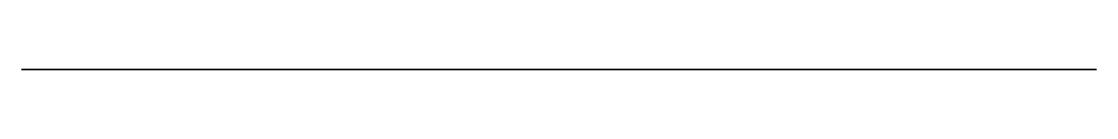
# Model space of a CAD drawing. Header units: millimetres. Extents: x 3.3 to 60.7, y 0 to 0.
import ezdxf

# ---------------------------------------------------------------- set-up
doc = ezdxf.new("R2010")
doc.units = ezdxf.units.MM
doc.layers.get('0').update_dxf_attribs({"color": 173, "true_color": 0x5858e1})

msp = doc.modelspace()

# ---------------------------------------------------------------- linework, layer by layer
at = {"color": 76, "true_color": 0x3d8706}
msp.add_polyline3d([(50.527, 0, -141.784), (49.129, 0, -142.012), (47.723, 0, -142.161), (46.31, 0, -142.233), (44.894, 0, -142.226), (43.418, 0, -142.124), (41.875, 0, -141.922), (40.343, 0, -141.643), (38.901, 0, -141.308), (37.731, 0, -140.964), (36.552, 0, -140.545), (34.19, 0, -139.553), (29.6, 0, -137.406), (28.733, 0, -137.075), (27.851, 0, -136.78), (26.954, 0, -136.531), (26.502, 0, -136.428), (26.048, 0, -136.341), (25.133, 0, -136.213), (24.213, 0, -136.14), (23.29, 0, -136.123), (22.368, 0, -136.161), (21.449, 0, -136.256), (20.538, 0, -136.405), (19.638, 0, -136.609), (18.751, 0, -136.867), (18.696, 0, -136.714), (18.633, 0, -136.564), (18.563, 0, -136.418), (18.486, 0, -136.276), (18.401, 0, -136.138), (18.31, 0, -136.005), (18.212, 0, -135.876), (18.107, 0, -135.752), (17.995, 0, -135.633), (17.879, 0, -135.521), (17.756, 0, -135.415), (17.629, 0, -135.315), (17.497, 0, -135.222), (17.36, 0, -135.135), (17.218, 0, -135.056), (17.073, 0, -134.984), (16.998, 0, -134.951), (16.923, 0, -134.921), (16.772, 0, -134.868), (16.617, 0, -134.824), (16.461, 0, -134.787), (15.819, 0, -134.675), (14.7, 0, -134.513), (13.576, 0, -134.375), (12.448, 0, -134.277), (10.185, 0, -134.2), (8.468, 0, -134.26), (6.745, 0, -134.375), (6.317, 0, -134.425), (5.893, 0, -134.494), (5.475, 0, -134.587), (5.269, 0, -134.643), (5.064, 0, -134.708), (4.945, 0, -134.752), (4.828, 0, -134.801), (4.714, 0, -134.856), (4.602, 0, -134.916), (4.494, 0, -134.982), (4.389, 0, -135.053), (4.287, 0, -135.129), (4.19, 0, -135.21), (4.096, 0, -135.295), (4.006, 0, -135.385), (3.921, 0, -135.479), (3.841, 0, -135.577), (3.766, 0, -135.679), (3.696, 0, -135.784), (3.63, 0, -135.893), (3.57, 0, -136.005), (3.516, 0, -136.12), (3.467, 0, -136.237), (3.424, 0, -136.356), (3.387, 0, -136.477), (3.356, 0, -136.6), (3.331, 0, -136.724), (3.312, 0, -136.85), (3.299, 0, -136.976), (3.299, 0, -149.93), (60.68, 0, -149.93), (60.68, 0, -143.23), (60.676, 0, -143.082), (60.661, 0, -142.935), (60.637, 0, -142.791), (60.604, 0, -142.649), (60.563, 0, -142.509), (60.512, 0, -142.373), (60.453, 0, -142.239), (60.386, 0, -142.108), (60.311, 0, -141.98), (60.228, 0, -141.855), (60.138, 0, -141.735), (60.041, 0, -141.618), (59.937, 0, -141.504), (59.825, 0, -141.395), (59.708, 0, -141.291), (59.584, 0, -141.19), (59.454, 0, -141.095), (59.318, 0, -141.004), (59.177, 0, -140.919), (59.03, 0, -140.838), (58.878, 0, -140.763), (58.721, 0, -140.693), (58.56, 0, -140.63), (58.394, 0, -140.572), (58.224, 0, -140.52), (58.051, 0, -140.475), (57.873, 0, -140.436), (57.692, 0, -140.404), (57.508, 0, -140.378), (57.321, 0, -140.36), (57.131, 0, -140.349), (56.939, 0, -140.345), (53.715, 0, -140.345), (53.413, 0, -140.351), (53.111, 0, -140.373), (52.962, 0, -140.391), (52.813, 0, -140.415), (52.665, 0, -140.445), (52.519, 0, -140.482), (52.374, 0, -140.525), (52.23, 0, -140.574), (52.089, 0, -140.628), (51.951, 0, -140.687), (51.814, 0, -140.752), (51.68, 0, -140.822), (51.549, 0, -140.897), (51.421, 0, -140.978), (51.296, 0, -141.063), (51.174, 0, -141.153), (51.057, 0, -141.247), (50.943, 0, -141.346), (50.832, 0, -141.45), (50.726, 0, -141.557), (50.624, 0, -141.669)], close=True, dxfattribs=at)

doc.saveas('drawing.dxf')
